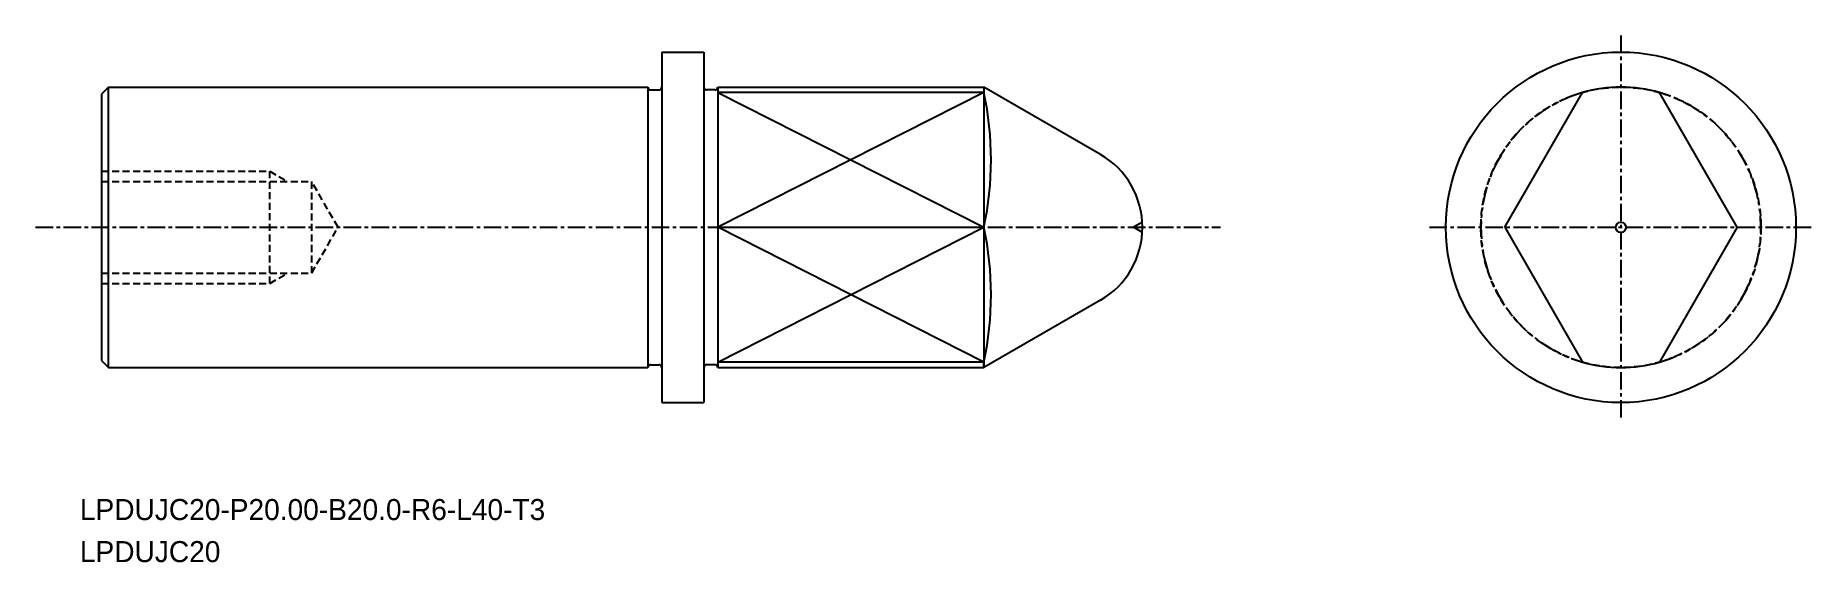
# Model space of a CAD drawing. Extents: x -1632 to -1505, y -903 to -865.
import ezdxf

# ---------------------------------------------------------------- set-up
doc = ezdxf.new("R2010")
doc.units = 0
for name, pattern in [('CENTER', [2, 1.25, -0.25, 0.25, -0.25]), ('DASHED', [0.75, 0.5, -0.25]), ('PHANTOM', [2.5, 1.25, -0.25, 0.25, -0.25, 0.25, -0.25])]:
    doc.linetypes.add(name, pattern=pattern)
doc.layers.get('0').update_dxf_attribs({"linetype": 'CONTINUOUS'})
doc.layers.add('CENTER', color=1, linetype='CENTER')

msp = doc.modelspace()

# ---------------------------------------------------------------- linework, layer by layer
at = {"color": 7, "linetype": 'CONTINUOUS'}
for p, q in [((-1587.06, -866.2), (-1587.06, -891.2)), ((-1587.06, -866.2), (-1584.06, -866.2)), ((-1626.56, -868.7), (-1627.06, -869.2)), ((-1626.56, -868.7), (-1588.06, -868.7)), ((-1626.56, -888.7), (-1626.56, -868.7)), ((-1588.06, -868.7), (-1588.06, -888.7)), ((-1587.86, -868.9), (-1587.26, -868.9)), ((-1583.26, -868.9), (-1583.86, -868.9)), ((-1583.06, -868.7), (-1564.06, -868.7)), ((-1583.06, -868.7), (-1583.06, -888.7)), ((-1526.88, -878.7), (-1521.33, -869.08)), ((-1510.28, -878.7), (-1515.83, -869.08)), ((-1627.06, -869.2), (-1627.06, -888.2)), ((-1583.06, -878.7), (-1564.06, -878.7)), ((-1526.88, -878.7), (-1521.33, -888.31)), ((-1510.28, -878.7), (-1515.83, -888.31)), ((-1627.06, -888.2), (-1626.56, -888.7)), ((-1626.56, -888.7), (-1588.06, -888.7)), ((-1587.86, -888.5), (-1587.26, -888.5)), ((-1583.26, -888.5), (-1583.86, -888.5)), ((-1583.06, -888.7), (-1564.06, -888.7)), ((-1587.06, -891.2), (-1584.06, -891.2))]:
    msp.add_line(p, q, dxfattribs=at)
at = {"linetype": 'CONTINUOUS'}
for p, q in [((-1584.06, -866.2), (-1584.06, -891.2)), ((-1564.06, -869.08), (-1583.06, -869.08)), ((-1555.74, -873.5), (-1564.06, -868.7)), ((-1564.06, -868.7), (-1564.06, -888.7)), ((-1564.06, -868.7), (-1564.06, -869.08)), ((-1555.74, -883.89), (-1564.06, -888.7)), ((-1564.06, -888.31), (-1583.06, -888.31)), ((-1564.06, -888.7), (-1564.06, -888.31))]:
    msp.add_line(p, q, dxfattribs=at)
at = {"color": 3, "linetype": 'CONTINUOUS'}
for p, q in [((-1564.06, -869.08), (-1583.06, -878.7)), ((-1583.06, -869.08), (-1564.06, -878.7)), ((-1583.06, -888.31), (-1564.06, -878.7)), ((-1564.06, -888.31), (-1583.06, -878.7))]:
    msp.add_line(p, q, dxfattribs=at)
at = {"color": 3, "linetype": 'DASHED'}
for p, q in [((-1627.06, -874.7), (-1615.06, -874.7)), ((-1615.06, -874.7), (-1613.77, -875.44)), ((-1615.06, -882.7), (-1615.06, -874.7)), ((-1627.06, -875.44), (-1612.06, -875.44)), ((-1612.06, -881.96), (-1612.06, -875.44)), ((-1610.18, -878.7), (-1612.06, -875.44)), ((-1612.06, -881.96), (-1610.18, -878.7)), ((-1627.06, -881.96), (-1612.06, -881.96)), ((-1627.06, -882.7), (-1615.06, -882.7)), ((-1615.06, -882.7), (-1613.77, -881.96))]:
    msp.add_line(p, q, dxfattribs=at)
at = {"color": 3}
for p in [(-1552.74, -878.33), (-1552.74, -879.06)]:
    msp.add_line(p, (-1553.38, -878.7), dxfattribs=at)
at = {"linetype": 'CONTINUOUS'}
msp.add_circle((-1518.58, -878.7), 12.5, dxfattribs=at)
at = {"color": 3, "linetype": 'DASHED'}
msp.add_circle((-1518.58, -878.7), 10, dxfattribs=at)
msp.add_circle((-1518.58, -878.7), 0.365)
at = {"color": 7, "linetype": 'CONTINUOUS'}
for centre, start, end in [((-1587.86, -868.7), 180, 270), ((-1587.26, -868.7), 270, 0), ((-1583.86, -868.7), 180, 270), ((-1583.26, -868.7), 270, 0), ((-1587.86, -888.7), 90, 180), ((-1587.26, -888.7), 0, 90), ((-1583.86, -888.7), 90, 180), ((-1583.26, -888.7), 0, 90)]:
    msp.add_arc(centre, 0.2, start, end, dxfattribs=at)
at = {"linetype": 'CONTINUOUS'}
for centre, radius, start, end in [((-1586.52, -873.89), 22.97, 347.9196, 12.0804), ((-1558.74, -878.7), 6, 300, 60), ((-1586.52, -883.5), 22.97, 347.9195, 12.0804)]:
    msp.add_arc(centre, radius, start, end, dxfattribs=at)
at = {"color": 3, "linetype": 'PHANTOM'}
for start, end in [(105.962, 254.038), (285.962, 74.038)]:
    msp.add_arc((-1518.58, -878.7), 10, start, end, dxfattribs=at)
for start, end in [(74.038, 105.962), (254.038, 285.962)]:
    msp.add_arc((-1518.58, -878.7), 10, start, end)
at = {"color": 7, "linetype": 'CONTINUOUS'}
msp.add_point((-1627.06, -878.7), dxfattribs=at)
at = {"layer": 'CENTER', "color": 1, "linetype": 'CENTER'}
for p, q in [((-1518.58, -865.02), (-1518.58, -892.37)), ((-1631.78, -878.7), (-1547.17, -878.7)), ((-1532.25, -878.7), (-1504.9, -878.7))]:
    msp.add_line(p, q, dxfattribs=at)

# ---------------------------------------------------------------- texts
for s, p in [('LPDUJC20-P20.00-B20.0-R6-L40-T3', (-1628.61, -899.58)), ('LPDUJC20', (-1628.61, -902.58))]:
    msp.add_text(s, height=1.5).set_placement(p)

doc.saveas('drawing.dxf')
